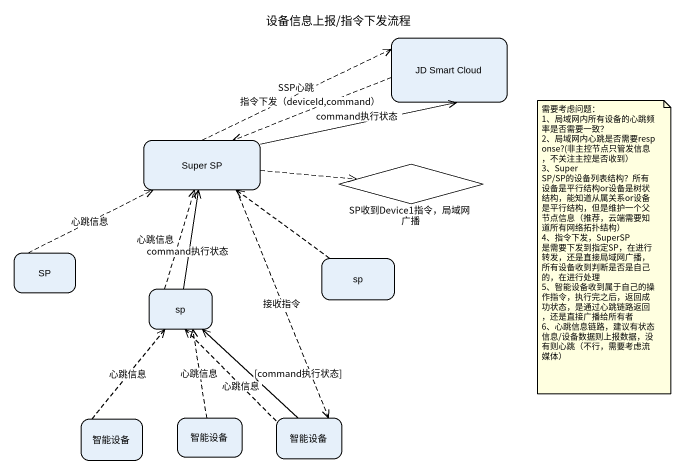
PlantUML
@startuml
title 设备信息上报/指令下发流程
hide empty description
state "JD Smart Cloud" as JD_Smart_Cloud
state "Super SP" as Super_SP
state "SP收到Device1指令，局域网广播" as SP收到Device1指令_局域网广播 <<choice>>
state SP
state sp
state "sp" as sp_2
state 智能设备
state "智能设备" as 智能设备_2
state "智能设备" as 智能设备_3
JD_Smart_Cloud -left[dashed]-> Super_SP : 指令下发（deviceId,command）
Super_SP -right[dashed]-> JD_Smart_Cloud : SSP心跳
Super_SP -right-> JD_Smart_Cloud : command执行状态
Super_SP -right[dashed]-> SP收到Device1指令_局域网广播
Super_SP -[dashed]-> 智能设备_3 : 接收指令
SP -up[dashed]-> Super_SP : 心跳信息
sp -up[dashed]-> Super_SP
sp_2 -up[dashed]-> Super_SP : 心跳信息
sp_2 -up-> Super_SP : command执行状态
智能设备 -up[dashed]-> sp_2 : 心跳信息
智能设备_2 -up[dashed]-> sp_2 : 心跳信息
智能设备_3 -up[dashed]-> sp_2 : 心跳信息
智能设备_3 -up-> sp_2 : [command执行状态]
note as N1
  需要考虑问题：
  1、局域网内所有设备的心跳频率是否需要一致？
  2、局域网内心跳是否需要response?(非主控节点只管发信息，不关注主控是否收到）
  3、Super SP/SP的设备列表结构？所有设备是平行结构or设备是树状结构，能知道从属关系or设备是平行结构，但是维护一个父节点信息（推荐，云端需要知道所有网络拓扑结构）
  4、指令下发，SuperSP 是需要下发到指定SP，在进行转发，还是直接局域网广播，所有设备收到判断是否是自己的，在进行处理
  5、智能设备收到属于自己的操作指令，执行完之后，返回成功状态，是通过心跳链路返回，还是直接广播给所有者
  6、心跳信息链路，建议有状态信息/设备数据则上报数据，没有则心跳（不行，需要考虑流媒体）
end note
@enduml
